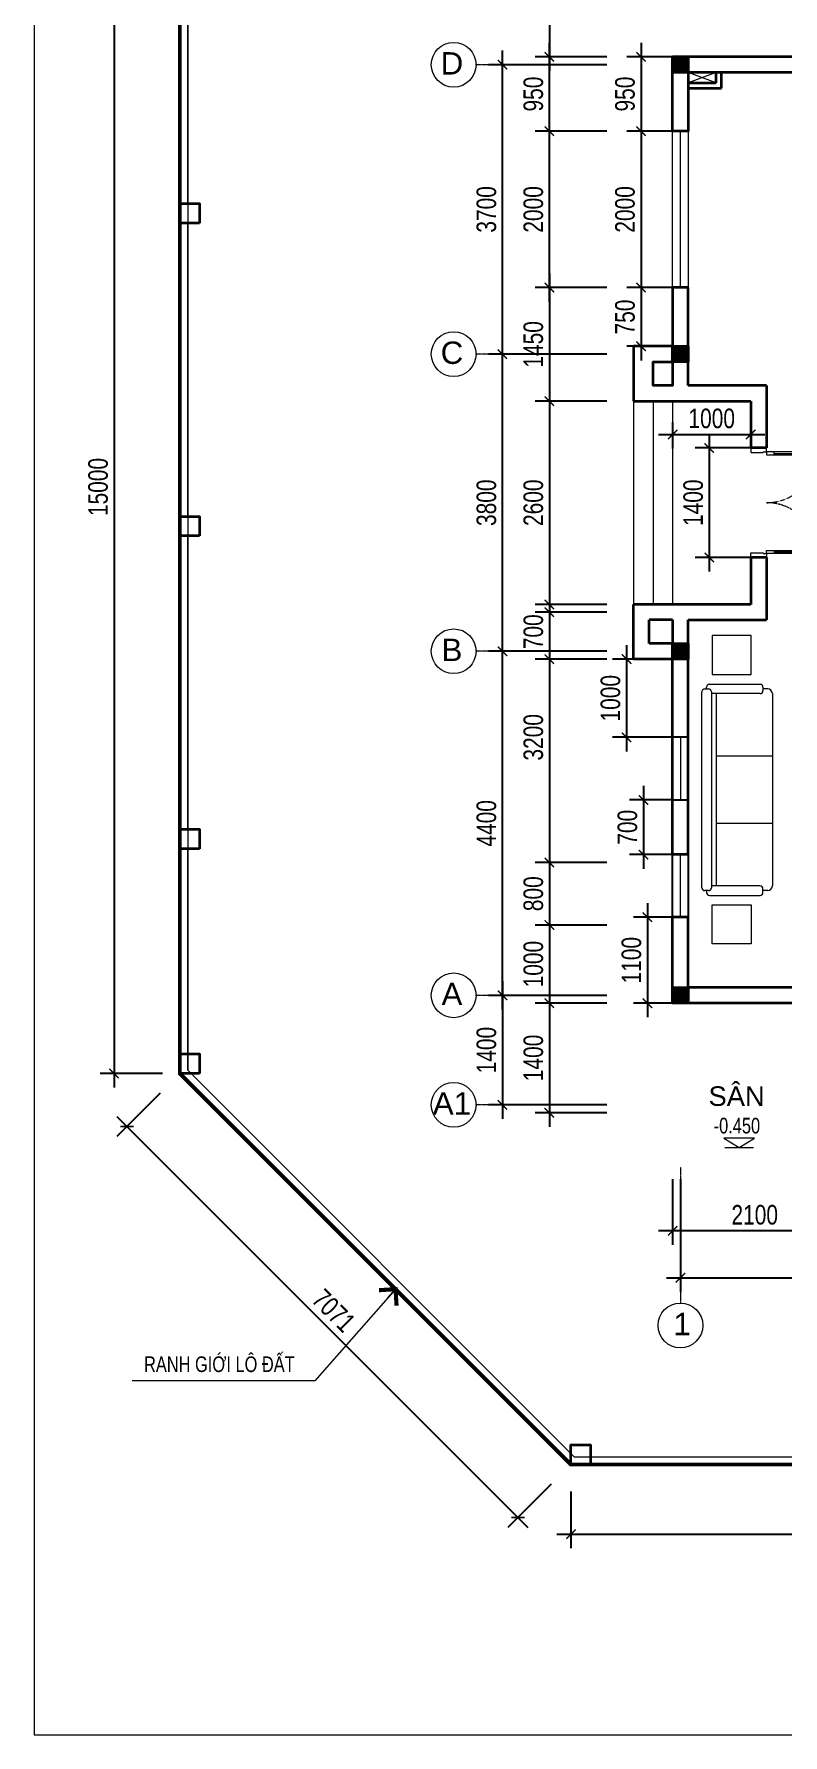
# Model space of a CAD drawing. Header units: millimetres. Extents: x 33748 to 451939, y -263262 to 62681.
# Drawn here: x 179867 to 189443, y -194383 to -172631 of the extents above; entities that cross this region are included whole.
import ezdxf
from ezdxf.enums import TextEntityAlignment as Align

# ---------------------------------------------------------------- set-up
doc = ezdxf.new("R2010")
doc.units = ezdxf.units.MM
doc.header["$PDMODE"] = 98
doc.linetypes.add('CENTER', pattern=[50.8, 31.75, -6.35, 6.35, -6.35])
doc.linetypes.add('HIDDEN', pattern=[0.375, 0.25, -0.125])
doc.layers.get('Defpoints').update_dxf_attribs({"color": 202, "lineweight": 13})
for name, color, linetype, lineweight in [('-CENTER', 143, 'CENTER', 13), ('-CONCRETE', 1, 'Continuous', 35), ('-DOOR', 137, 'Continuous', 9), ('-FURNITURE', 46, 'Continuous', 9), ('-KH', 143, 'Continuous', 13), ('-LINE1', 7, 'Continuous', 18), ('-RANH GIOI KHU DAT', 12, 'CENTER', 18), ('-TEXT', 7, 'Continuous', 15), ('-WALL', 4, 'Continuous', 35), ('A72', 9, 'Continuous', 5)]:
    doc.layers.add(name, color=color, linetype=linetype, lineweight=lineweight)
doc.layers.add('-HATCH CONCRETE', color=54, linetype='Continuous')
doc.layers.add('12. NET DIM', color=9, linetype='Continuous')
doc.styles.add('1', font='arial.ttf')
doc.styles.add('AVANH', font='', dxfattribs={"width": 0.8})
doc.styles.get("Standard").update_dxf_attribs({"font": 'arial.ttf'})
doc.styles.add('X-ALL-SECTION$0$ROMANS', font='arial.ttf')
doc.styles.get('AVANH').set_extended_font_data('.VnAvantH')
doc.dimstyles.new('C_100A3', dxfattribs={"dimscale": 100, "dimtxt": 2.5, "dimasz": 1.2, "dimexe": 1.8, "dimexo": 0, "dimgap": 0.75, "dimtad": 1, "dimdec": 0, "dimzin": 0, "dimdsep": 46, "dimtxsty": 'AVANH', "dimblk": 'ARCHTICK', "dimcen": 0, "dimdle": 1.8, "dimclrd": 256, "dimclre": 256, "dimclrt": 7, "dimadec": 0, "dimazin": 0, "dimtfac": 0.0001, "dimtdec": 0, "dimtix": 1, "dimtmove": 2, "dimatfit": 3, "dimldrblk": 'ARCHTICK', "dimfxl": 1.8, "dimtolj": 1, "dimtzin": 0, "dimarcsym": 0})
doc.dimstyles.new('X-ALL-SECTION$0$ARROWS', dxfattribs={"dimscale": 100, "dimtxt": 2, "dimasz": 1, "dimexe": 2, "dimexo": 5, "dimgap": 1, "dimtad": 1, "dimdec": 0, "dimzin": 0, "dimdsep": 46, "dimtxsty": 'X-ALL-SECTION$0$ROMANS', "dimblk": 'X-ALL-SECTION$0$ARROWS', "dimcen": 0, "dimclrd": 256, "dimclre": 256, "dimclrt": 256, "dimazin": 0, "dimtfac": 0.5, "dimtdec": 0, "dimtofl": 0, "dimtmove": 2, "dimatfit": 3, "dimldrblk": 'X-ALL-SECTION$0$ARROWS', "dimfxl": 1, "dimtolj": 1, "dimtzin": 0, "dimlwd": -1, "dimlwe": -1, "dimarcsym": 0})

# ---------------------------------------------------------------- blocks, each defined once
blk = doc.blocks.new('X-ALL-SECTION$0$ARROWS')
blk.add_line((-1, 0), (0, 0))
at = {"const_width": 0.35}
blk.add_lwpolyline([(-1, -1), (0, 0), (-1, 1)], dxfattribs=at)
blk = doc.blocks.new('*U49')
for p, q in [((-1310, 550), (-1350, 550)), ((-1330, 100), (-1330, 550)), ((-90, 550), (-50, 550)), ((-70, 100), (-70, 550)), ((-1310, 100), (-1350, 100)), ((-90, 100), (-50, 100))]:
    blk.add_line(p, q)
for points in [[(-1350, 0), (-1310, 0), (-1310, 650), (-1350, 650)], [(-50, 0), (-90, 0), (-90, 650), (-50, 650)], [(-1400, -200), (-1340, -200), (-1340, -40), (-1350, -40), (-1350, 0), (-1400, 0)], [(0, -200), (-60, -200), (-60, -40), (-50, -40), (-50, 0), (0, 0)]]:
    blk.add_lwpolyline(points, close=True)
at = {"linetype": 'HIDDEN', "ltscale": 0.1}
for centre, start, end in [((-1350, 0), 0, 90), ((-50, 0), 90, 180)]:
    blk.add_arc(centre, 650, start, end, dxfattribs=at)
blk = doc.blocks.new('A$C5C575821')
at = {"layer": '-CONCRETE'}
h = blk.add_hatch(color=256, dxfattribs=at)
h.dxf.hatch_style = 1
h.paths.add_polyline_path([(0, 200), (0, 0), (200, 0), (200, 200)])
blk.add_lwpolyline([(0, 0), (200, 0), (200, 200), (0, 200)], close=True, dxfattribs=at)
blk = doc.blocks.new('_ARCHTICK')
at = {"const_width": 0.15}
blk.add_lwpolyline([(-0.5, -0.5), (0.5, 0.5)], dxfattribs=at)
blk = doc.blocks.new('*D865')
at = {"layer": '12. NET DIM', "lineweight": -2, "transparency": 16777216}
for p, q in [((188032, -187277), (188032, -188116)), ((190132, -187277), (190132, -188116)), ((190312, -187936), (187852, -187936))]:
    blk.add_line(p, q, dxfattribs=at)
at = {"layer": 'Defpoints', "color": 0, "transparency": 16777216}
for p in [(188032, -187277), (190132, -187277), (188032, -187936)]:
    blk.add_point(p, dxfattribs=at)
at = {"layer": '12. NET DIM', "lineweight": -2, "transparency": 16777216, "xscale": 120, "yscale": 120, "zscale": 120, "rotation": 180}
blk.add_blockref('_ARCHTICK', (188032, -187936), dxfattribs=at)
at = {"layer": '12. NET DIM', "lineweight": -2, "transparency": 16777216, "xscale": 120, "yscale": 120, "zscale": 120}
blk.add_blockref('_ARCHTICK', (190132, -187936), dxfattribs=at)
at = {"layer": '12. NET DIM', "color": 7, "transparency": 16777216, "insert": (189082, -187732), "char_height": 250, "attachment_point": 5, "style": 'AVANH'}
blk.add_mtext('\\A1;2100', dxfattribs=at)
blk = doc.blocks.new('*D866')
at = {"layer": '12. NET DIM', "lineweight": -2, "transparency": 16777216}
for p, q in [((188132, -187277), (188132, -188716)), ((193932, -187402), (193932, -188716)), ((187952, -188536), (194112, -188536))]:
    blk.add_line(p, q, dxfattribs=at)
at = {"layer": 'Defpoints', "color": 0, "transparency": 16777216}
for p in [(188132, -187277), (193932, -187402), (193932, -188536)]:
    blk.add_point(p, dxfattribs=at)
at = {"layer": '12. NET DIM', "lineweight": -2, "transparency": 16777216, "xscale": 120, "yscale": 120, "zscale": 120, "rotation": 180}
blk.add_blockref('_ARCHTICK', (188132, -188536), dxfattribs=at)
at = {"layer": '12. NET DIM', "lineweight": -2, "transparency": 16777216, "xscale": 120, "yscale": 120, "zscale": 120}
blk.add_blockref('_ARCHTICK', (193932, -188536), dxfattribs=at)
at = {"layer": '12. NET DIM', "color": 7, "transparency": 16777216, "insert": (191032, -188332), "char_height": 250, "attachment_point": 5, "style": 'AVANH'}
blk.add_mtext('\\A1;5800', dxfattribs=at)
blk = doc.blocks.new('*D875')
at = {"layer": '12. NET DIM', "lineweight": -2, "transparency": 16777216}
for p, q in [((186456, -170744), (186456, -173104)), ((187191, -170924), (186276, -170924)), ((187191, -172924), (186276, -172924))]:
    blk.add_line(p, q, dxfattribs=at)
at = {"layer": 'Defpoints', "color": 0, "transparency": 16777216}
for p in [(187191, -170924), (186456, -172924), (187191, -172924)]:
    blk.add_point(p, dxfattribs=at)
at = {"layer": '12. NET DIM', "lineweight": -2, "transparency": 16777216, "xscale": 120, "yscale": 120, "zscale": 120}
for p, rotation in [((186456, -170924), 90), ((186456, -172924), 270)]:
    blk.add_blockref('_ARCHTICK', p, dxfattribs=dict(at, rotation=rotation))
at = {"layer": '12. NET DIM', "color": 7, "transparency": 16777216, "insert": (186252, -171924), "char_height": 250, "attachment_point": 5, "rotation": 90, "style": 'AVANH'}
blk.add_mtext('\\A1;2000', dxfattribs=at)
blk = doc.blocks.new('*D876')
at = {"layer": '12. NET DIM', "lineweight": -2, "transparency": 16777216}
for p, q in [((186456, -184845), (186456, -186605)), ((187191, -185025), (186276, -185025)), ((187191, -186425), (186276, -186425))]:
    blk.add_line(p, q, dxfattribs=at)
at = {"layer": 'Defpoints', "color": 0, "transparency": 16777216}
for p in [(187191, -185025), (186456, -186425), (187191, -186425)]:
    blk.add_point(p, dxfattribs=at)
at = {"layer": '12. NET DIM', "lineweight": -2, "transparency": 16777216, "xscale": 120, "yscale": 120, "zscale": 120}
for p, rotation in [((186456, -185025), 90), ((186456, -186425), 270)]:
    blk.add_blockref('_ARCHTICK', p, dxfattribs=dict(at, rotation=rotation))
at = {"layer": '12. NET DIM', "color": 7, "transparency": 16777216, "insert": (186252, -185725), "char_height": 250, "attachment_point": 5, "rotation": 90, "style": 'AVANH'}
blk.add_mtext('\\A1;1400', dxfattribs=at)
blk = doc.blocks.new('*D877')
at = {"layer": '12. NET DIM', "lineweight": -2, "transparency": 16777216}
for p, q in [((187191, -180525), (185676, -180525)), ((185856, -185105), (185856, -180345)), ((187191, -184925), (185676, -184925))]:
    blk.add_line(p, q, dxfattribs=at)
at = {"layer": 'Defpoints', "color": 0, "transparency": 16777216}
for p in [(185856, -180525), (187191, -180525), (187191, -184925)]:
    blk.add_point(p, dxfattribs=at)
at = {"layer": '12. NET DIM', "lineweight": -2, "transparency": 16777216, "xscale": 120, "yscale": 120, "zscale": 120}
for p, rotation in [((185856, -180525), 90), ((185856, -184925), 270)]:
    blk.add_blockref('_ARCHTICK', p, dxfattribs=dict(at, rotation=rotation))
at = {"layer": '12. NET DIM', "color": 7, "transparency": 16777216, "insert": (185652, -182725), "char_height": 250, "attachment_point": 5, "rotation": 90, "style": 'AVANH'}
blk.add_mtext('\\A1;4400', dxfattribs=at)
blk = doc.blocks.new('*D878')
at = {"layer": '12. NET DIM', "lineweight": -2, "transparency": 16777216}
for p, q in [((185856, -180705), (185856, -176545)), ((187191, -176725), (185676, -176725)), ((187191, -180525), (185676, -180525))]:
    blk.add_line(p, q, dxfattribs=at)
at = {"layer": 'Defpoints', "color": 0, "transparency": 16777216}
for p in [(185856, -176725), (187191, -176725), (187191, -180525)]:
    blk.add_point(p, dxfattribs=at)
at = {"layer": '12. NET DIM', "lineweight": -2, "transparency": 16777216, "xscale": 120, "yscale": 120, "zscale": 120}
for p, rotation in [((185856, -176725), 90), ((185856, -180525), 270)]:
    blk.add_blockref('_ARCHTICK', p, dxfattribs=dict(at, rotation=rotation))
at = {"layer": '12. NET DIM', "color": 7, "transparency": 16777216, "insert": (185652, -178625), "char_height": 250, "attachment_point": 5, "rotation": 90, "style": 'AVANH'}
blk.add_mtext('\\A1;3800', dxfattribs=at)
blk = doc.blocks.new('*D879')
at = {"layer": '12. NET DIM', "lineweight": -2, "transparency": 16777216}
for p, q in [((185856, -176905), (185856, -172844)), ((187191, -173024), (185676, -173024)), ((187191, -176725), (185676, -176725))]:
    blk.add_line(p, q, dxfattribs=at)
at = {"layer": 'Defpoints', "color": 0, "transparency": 16777216}
for p in [(185856, -173024), (187191, -173024), (187191, -176725)]:
    blk.add_point(p, dxfattribs=at)
at = {"layer": '12. NET DIM', "lineweight": -2, "transparency": 16777216, "xscale": 120, "yscale": 120, "zscale": 120}
for p, rotation in [((185856, -173024), 90), ((185856, -176725), 270)]:
    blk.add_blockref('_ARCHTICK', p, dxfattribs=dict(at, rotation=rotation))
at = {"layer": '12. NET DIM', "color": 7, "transparency": 16777216, "insert": (185652, -174874), "char_height": 250, "attachment_point": 5, "rotation": 90, "style": 'AVANH'}
blk.add_mtext('\\A1;3700', dxfattribs=at)
blk = doc.blocks.new('DANH COT')
at = {"layer": '-KH'}
blk.add_line((0, 0), (368, 0), dxfattribs=at)
blk.add_lwpolyline([(379, 118), (-11, 118), (184, 0)], close=True, dxfattribs=at)
blk.add_solid([(184, 0), (184, 118), (379, 118), (184, 0)], dxfattribs=at)
at = {"layer": '-TEXT', "style": '1', "width": 0.75}
blk.add_attdef('CAODO', (-142, 178), '', height=180, dxfattribs=at)
blk = doc.blocks.new('*D945')
at = {"layer": '12. NET DIM', "lineweight": -2, "transparency": 16777216}
for p, q in [((180891, -170744), (180891, -186104)), ((181508, -170924), (180711, -170924)), ((181508, -185924), (180711, -185924))]:
    blk.add_line(p, q, dxfattribs=at)
at = {"layer": 'Defpoints', "color": 0, "transparency": 16777216}
for p in [(181508, -170924), (180891, -185924), (181508, -185924)]:
    blk.add_point(p, dxfattribs=at)
at = {"layer": '12. NET DIM', "lineweight": -2, "transparency": 16777216, "xscale": 120, "yscale": 120, "zscale": 120}
for p, rotation in [((180891, -170924), 90), ((180891, -185924), 270)]:
    blk.add_blockref('_ARCHTICK', p, dxfattribs=dict(at, rotation=rotation))
at = {"layer": '12. NET DIM', "color": 7, "transparency": 16777216, "insert": (180687, -178424), "char_height": 250, "attachment_point": 5, "rotation": 90, "style": 'AVANH'}
blk.add_mtext('\\A1;15000', dxfattribs=at)
blk = doc.blocks.new('*D946')
at = {"layer": '12. NET DIM', "lineweight": -2, "transparency": 16777216}
for p, q in [((181481, -186175), (180927, -186729)), ((180927, -186474), (186182, -191729)), ((186481, -191175), (185927, -191729))]:
    blk.add_line(p, q, dxfattribs=at)
at = {"layer": 'Defpoints', "color": 0, "transparency": 16777216}
for p in [(181481, -186175), (186481, -191175), (186055, -191602)]:
    blk.add_point(p, dxfattribs=at)
at = {"layer": '12. NET DIM', "lineweight": -2, "transparency": 16777216, "xscale": 120, "yscale": 120, "zscale": 120}
for p, rotation in [((181055, -186602), 134.9999999994102), ((186055, -191602), 314.9999999994102)]:
    blk.add_blockref('_ARCHTICK', p, dxfattribs=dict(at, rotation=rotation))
at = {"layer": '12. NET DIM', "color": 7, "transparency": 16777216, "insert": (183699, -188957), "char_height": 250, "attachment_point": 5, "rotation": 315, "style": 'AVANH'}
blk.add_mtext('\\A1;7071', dxfattribs=at)
blk = doc.blocks.new('*D947')
at = {"layer": '12. NET DIM', "lineweight": -2, "transparency": 16777216}
for p, q in [((186732, -191269), (186732, -191994)), ((200732, -191269), (200732, -191994)), ((186552, -191814), (200912, -191814))]:
    blk.add_line(p, q, dxfattribs=at)
at = {"layer": 'Defpoints', "color": 0, "transparency": 16777216}
for p in [(186732, -191269), (200732, -191269), (200732, -191814)]:
    blk.add_point(p, dxfattribs=at)
at = {"layer": '12. NET DIM', "lineweight": -2, "transparency": 16777216, "xscale": 120, "yscale": 120, "zscale": 120, "rotation": 180}
blk.add_blockref('_ARCHTICK', (186732, -191814), dxfattribs=at)
at = {"layer": '12. NET DIM', "lineweight": -2, "transparency": 16777216, "xscale": 120, "yscale": 120, "zscale": 120}
blk.add_blockref('_ARCHTICK', (200732, -191814), dxfattribs=at)
at = {"layer": '12. NET DIM', "color": 7, "transparency": 16777216, "insert": (193732, -191609), "char_height": 250, "attachment_point": 5, "style": 'AVANH'}
blk.add_mtext('\\A1;14000', dxfattribs=at)
blk = doc.blocks.new('*D949')
at = {"layer": '12. NET DIM', "lineweight": -2, "transparency": 16777216}
for p, q in [((185856, -184745), (185856, -186505)), ((187191, -184925), (185676, -184925)), ((187191, -186325), (185676, -186325))]:
    blk.add_line(p, q, dxfattribs=at)
at = {"layer": 'Defpoints', "color": 0, "transparency": 16777216}
for p in [(187191, -184925), (185856, -186325), (187191, -186325)]:
    blk.add_point(p, dxfattribs=at)
at = {"layer": '12. NET DIM', "lineweight": -2, "transparency": 16777216, "xscale": 120, "yscale": 120, "zscale": 120}
for p, rotation in [((185856, -184925), 90), ((185856, -186325), 270)]:
    blk.add_blockref('_ARCHTICK', p, dxfattribs=dict(at, rotation=rotation))
at = {"layer": '12. NET DIM', "color": 7, "transparency": 16777216, "insert": (185652, -185625), "char_height": 250, "attachment_point": 5, "rotation": 90, "style": 'AVANH'}
blk.add_mtext('\\A1;1400', dxfattribs=at)
blk = doc.blocks.new('*D956')
at = {"layer": '12. NET DIM', "lineweight": -2, "transparency": 16777216}
for p, q in [((186456, -175694), (186456, -177505)), ((187191, -175874), (186276, -175874)), ((187191, -177325), (186276, -177325))]:
    blk.add_line(p, q, dxfattribs=at)
at = {"layer": 'Defpoints', "color": 0, "transparency": 16777216}
for p in [(187191, -175874), (186456, -177325), (187191, -177325)]:
    blk.add_point(p, dxfattribs=at)
at = {"layer": '12. NET DIM', "lineweight": -2, "transparency": 16777216, "xscale": 120, "yscale": 120, "zscale": 120}
for p, rotation in [((186456, -175874), 90), ((186456, -177325), 270)]:
    blk.add_blockref('_ARCHTICK', p, dxfattribs=dict(at, rotation=rotation))
at = {"layer": '12. NET DIM', "color": 7, "transparency": 16777216, "insert": (186252, -176600), "char_height": 250, "attachment_point": 5, "rotation": 90, "style": 'AVANH'}
blk.add_mtext('\\A1;1450', dxfattribs=at)
blk = doc.blocks.new('*D957')
at = {"layer": '12. NET DIM', "lineweight": -2, "transparency": 16777216}
for p, q in [((186456, -177145), (186456, -180105)), ((187191, -177325), (186276, -177325)), ((187191, -179925), (186276, -179925))]:
    blk.add_line(p, q, dxfattribs=at)
at = {"layer": 'Defpoints', "color": 0, "transparency": 16777216}
for p in [(187191, -177325), (186456, -179925), (187191, -179925)]:
    blk.add_point(p, dxfattribs=at)
at = {"layer": '12. NET DIM', "lineweight": -2, "transparency": 16777216, "xscale": 120, "yscale": 120, "zscale": 120}
for p, rotation in [((186456, -177325), 90), ((186456, -179925), 270)]:
    blk.add_blockref('_ARCHTICK', p, dxfattribs=dict(at, rotation=rotation))
at = {"layer": '12. NET DIM', "color": 7, "transparency": 16777216, "insert": (186252, -178625), "char_height": 250, "attachment_point": 5, "rotation": 90, "style": 'AVANH'}
blk.add_mtext('\\A1;2600', dxfattribs=at)
blk = doc.blocks.new('*D958')
at = {"layer": '12. NET DIM', "lineweight": -2, "transparency": 16777216}
for p, q in [((186456, -179745), (186456, -180805)), ((187191, -179925), (186276, -179925)), ((187191, -180625), (186276, -180625))]:
    blk.add_line(p, q, dxfattribs=at)
at = {"layer": 'Defpoints', "color": 0, "transparency": 16777216}
for p in [(187191, -179925), (186456, -180625), (187191, -180625)]:
    blk.add_point(p, dxfattribs=at)
at = {"layer": '12. NET DIM', "lineweight": -2, "transparency": 16777216, "xscale": 120, "yscale": 120, "zscale": 120}
for p, rotation in [((186456, -179925), 90), ((186456, -180625), 270)]:
    blk.add_blockref('_ARCHTICK', p, dxfattribs=dict(at, rotation=rotation))
at = {"layer": '12. NET DIM', "color": 7, "transparency": 16777216, "insert": (186252, -180275), "char_height": 250, "attachment_point": 5, "rotation": 90, "style": 'AVANH'}
blk.add_mtext('\\A1;700', dxfattribs=at)
blk = doc.blocks.new('*D959')
at = {"layer": '12. NET DIM', "lineweight": -2, "transparency": 16777216}
for p, q in [((186456, -179845), (186456, -183405)), ((187191, -180025), (186276, -180025)), ((187191, -183225), (186276, -183225))]:
    blk.add_line(p, q, dxfattribs=at)
at = {"layer": 'Defpoints', "color": 0, "transparency": 16777216}
for p in [(187191, -180025), (186456, -183225), (187191, -183225)]:
    blk.add_point(p, dxfattribs=at)
at = {"layer": '12. NET DIM', "lineweight": -2, "transparency": 16777216, "xscale": 120, "yscale": 120, "zscale": 120}
for p, rotation in [((186456, -180025), 90), ((186456, -183225), 270)]:
    blk.add_blockref('_ARCHTICK', p, dxfattribs=dict(at, rotation=rotation))
at = {"layer": '12. NET DIM', "color": 7, "transparency": 16777216, "insert": (186252, -181625), "char_height": 250, "attachment_point": 5, "rotation": 90, "style": 'AVANH'}
blk.add_mtext('\\A1;3200', dxfattribs=at)
blk = doc.blocks.new('*D960')
at = {"layer": '12. NET DIM', "lineweight": -2, "transparency": 16777216}
for p, q in [((186456, -183045), (186456, -184205)), ((187191, -183225), (186276, -183225)), ((187191, -184025), (186276, -184025))]:
    blk.add_line(p, q, dxfattribs=at)
at = {"layer": 'Defpoints', "color": 0, "transparency": 16777216}
for p in [(187191, -183225), (186456, -184025), (187191, -184025)]:
    blk.add_point(p, dxfattribs=at)
at = {"layer": '12. NET DIM', "lineweight": -2, "transparency": 16777216, "xscale": 120, "yscale": 120, "zscale": 120}
for p, rotation in [((186456, -183225), 90), ((186456, -184025), 270)]:
    blk.add_blockref('_ARCHTICK', p, dxfattribs=dict(at, rotation=rotation))
at = {"layer": '12. NET DIM', "color": 7, "transparency": 16777216, "insert": (186252, -183625), "char_height": 250, "attachment_point": 5, "rotation": 90, "style": 'AVANH'}
blk.add_mtext('\\A1;800', dxfattribs=at)
blk = doc.blocks.new('*D961')
at = {"layer": '12. NET DIM', "lineweight": -2, "transparency": 16777216}
for p, q in [((186456, -183845), (186456, -185205)), ((187191, -184025), (186276, -184025)), ((187191, -185025), (186276, -185025))]:
    blk.add_line(p, q, dxfattribs=at)
at = {"layer": 'Defpoints', "color": 0, "transparency": 16777216}
for p in [(187191, -184025), (186456, -185025), (187191, -185025)]:
    blk.add_point(p, dxfattribs=at)
at = {"layer": '12. NET DIM', "lineweight": -2, "transparency": 16777216, "xscale": 120, "yscale": 120, "zscale": 120}
for p, rotation in [((186456, -184025), 90), ((186456, -185025), 270)]:
    blk.add_blockref('_ARCHTICK', p, dxfattribs=dict(at, rotation=rotation))
at = {"layer": '12. NET DIM', "color": 7, "transparency": 16777216, "insert": (186252, -184525), "char_height": 250, "attachment_point": 5, "rotation": 90, "style": 'AVANH'}
blk.add_mtext('\\A1;1000', dxfattribs=at)
blk = doc.blocks.new('*D974')
at = {"layer": '12. NET DIM', "lineweight": -2, "transparency": 16777216}
for p, q in [((188032, -177599), (188032, -177932)), ((189032, -177625), (189032, -177932)), ((187852, -177752), (189212, -177752))]:
    blk.add_line(p, q, dxfattribs=at)
at = {"layer": 'Defpoints', "color": 0, "transparency": 16777216}
for p in [(188032, -177599), (189032, -177625), (189032, -177752)]:
    blk.add_point(p, dxfattribs=at)
at = {"layer": '12. NET DIM', "lineweight": -2, "transparency": 16777216, "xscale": 120, "yscale": 120, "zscale": 120, "rotation": 180}
blk.add_blockref('_ARCHTICK', (188032, -177752), dxfattribs=at)
at = {"layer": '12. NET DIM', "lineweight": -2, "transparency": 16777216, "xscale": 120, "yscale": 120, "zscale": 120}
blk.add_blockref('_ARCHTICK', (189032, -177752), dxfattribs=at)
at = {"layer": '12. NET DIM', "color": 7, "transparency": 16777216, "insert": (188532, -177548), "char_height": 250, "attachment_point": 5, "style": 'AVANH'}
blk.add_mtext('\\A1;1000', dxfattribs=at)
blk = doc.blocks.new('*D992')
at = {"layer": '12. NET DIM', "lineweight": -2, "transparency": 16777216}
for p, q in [((186456, -176054), (186456, -173694)), ((187191, -173874), (186276, -173874)), ((187191, -175874), (186276, -175874))]:
    blk.add_line(p, q, dxfattribs=at)
at = {"layer": 'Defpoints', "color": 0, "transparency": 16777216}
for p in [(186456, -173874), (187191, -173874), (187191, -175874)]:
    blk.add_point(p, dxfattribs=at)
at = {"layer": '12. NET DIM', "lineweight": -2, "transparency": 16777216, "xscale": 120, "yscale": 120, "zscale": 120}
for p, rotation in [((186456, -173874), 90), ((186456, -175874), 270)]:
    blk.add_blockref('_ARCHTICK', p, dxfattribs=dict(at, rotation=rotation))
at = {"layer": '12. NET DIM', "color": 7, "transparency": 16777216, "insert": (186252, -174874), "char_height": 250, "attachment_point": 5, "rotation": 90, "style": 'AVANH'}
blk.add_mtext('\\A1;2000', dxfattribs=at)
blk = doc.blocks.new('*D993')
at = {"layer": '12. NET DIM', "lineweight": -2, "transparency": 16777216}
for p, q in [((187191, -172924), (186276, -172924)), ((186456, -174054), (186456, -172744)), ((187191, -173874), (186276, -173874))]:
    blk.add_line(p, q, dxfattribs=at)
at = {"layer": 'Defpoints', "color": 0, "transparency": 16777216}
for p in [(186456, -172924), (187191, -172924), (187191, -173874)]:
    blk.add_point(p, dxfattribs=at)
at = {"layer": '12. NET DIM', "lineweight": -2, "transparency": 16777216, "xscale": 120, "yscale": 120, "zscale": 120}
for p, rotation in [((186456, -172924), 90), ((186456, -173874), 270)]:
    blk.add_blockref('_ARCHTICK', p, dxfattribs=dict(at, rotation=rotation))
at = {"layer": '12. NET DIM', "color": 7, "transparency": 16777216, "insert": (186252, -173399), "char_height": 250, "attachment_point": 5, "rotation": 90, "style": 'AVANH'}
blk.add_mtext('\\A1;950', dxfattribs=at)
blk = doc.blocks.new('*D1026')
at = {"layer": '-HATCH CONCRETE', "lineweight": -2, "transparency": 16777216}
for p, q in [((189032, -177925), (188321, -177925)), ((188501, -177745), (188501, -179505)), ((189132, -179325), (188321, -179325))]:
    blk.add_line(p, q, dxfattribs=at)
at = {"layer": 'Defpoints', "color": 0, "transparency": 16777216}
for p in [(189032, -177925), (188501, -179325), (189132, -179325)]:
    blk.add_point(p, dxfattribs=at)
at = {"layer": '-HATCH CONCRETE', "lineweight": -2, "transparency": 16777216, "xscale": 120, "yscale": 120, "zscale": 120}
for p, rotation in [((188501, -177925), 90), ((188501, -179325), 270)]:
    blk.add_blockref('_ARCHTICK', p, dxfattribs=dict(at, rotation=rotation))
at = {"layer": '-HATCH CONCRETE', "color": 7, "transparency": 16777216, "insert": (188296, -178625), "char_height": 250, "attachment_point": 5, "rotation": 90, "style": 'AVANH'}
blk.add_mtext('\\A1;1400', dxfattribs=at)
blk = doc.blocks.new('ARCHTICK')
at = {"color": 0, "linetype": 'ByBlock', "const_width": 0.15}
blk.add_lwpolyline([(-0.5, -0.5), (0.5, 0.5)], dxfattribs=at)
blk = doc.blocks.new('*D1074')
at = {"layer": '-HATCH CONCRETE', "lineweight": -2, "transparency": 16777216}
for p, q in [((188032, -172924), (187448, -172924)), ((187628, -172744), (187628, -174054)), ((188032, -173874), (187448, -173874))]:
    blk.add_line(p, q, dxfattribs=at)
at = {"layer": 'Defpoints', "color": 0, "transparency": 16777216}
for p in [(188032, -172924), (187628, -173874), (188032, -173874)]:
    blk.add_point(p, dxfattribs=at)
at = {"layer": '-HATCH CONCRETE', "lineweight": -2, "transparency": 16777216, "xscale": 120, "yscale": 120, "zscale": 120}
for p, rotation in [((187628, -172924), 90), ((187628, -173874), 270)]:
    blk.add_blockref('_ARCHTICK', p, dxfattribs=dict(at, rotation=rotation))
at = {"layer": '-HATCH CONCRETE', "color": 7, "transparency": 16777216, "insert": (187424, -173399), "char_height": 250, "attachment_point": 5, "rotation": 90, "style": 'AVANH'}
blk.add_mtext('\\A1;950', dxfattribs=at)
blk = doc.blocks.new('*D1075')
at = {"layer": '-HATCH CONCRETE', "lineweight": -2, "transparency": 16777216}
for p, q in [((187628, -173694), (187628, -176054)), ((188032, -173874), (187448, -173874)), ((188132, -175874), (187448, -175874))]:
    blk.add_line(p, q, dxfattribs=at)
at = {"layer": 'Defpoints', "color": 0, "transparency": 16777216}
for p in [(188032, -173874), (187628, -175874), (188132, -175874)]:
    blk.add_point(p, dxfattribs=at)
at = {"layer": '-HATCH CONCRETE', "lineweight": -2, "transparency": 16777216, "xscale": 120, "yscale": 120, "zscale": 120}
for p, rotation in [((187628, -173874), 90), ((187628, -175874), 270)]:
    blk.add_blockref('_ARCHTICK', p, dxfattribs=dict(at, rotation=rotation))
at = {"layer": '-HATCH CONCRETE', "color": 7, "transparency": 16777216, "insert": (187424, -174874), "char_height": 250, "attachment_point": 5, "rotation": 90, "style": 'AVANH'}
blk.add_mtext('\\A1;2000', dxfattribs=at)
blk = doc.blocks.new('*D1076')
at = {"layer": '-HATCH CONCRETE', "lineweight": -2, "transparency": 16777216}
for p, q in [((187628, -175694), (187628, -176805)), ((188132, -175874), (187448, -175874)), ((188032, -176625), (187448, -176625))]:
    blk.add_line(p, q, dxfattribs=at)
at = {"layer": 'Defpoints', "color": 0, "transparency": 16777216}
for p in [(188132, -175874), (187628, -176625), (188032, -176625)]:
    blk.add_point(p, dxfattribs=at)
at = {"layer": '-HATCH CONCRETE', "lineweight": -2, "transparency": 16777216, "xscale": 120, "yscale": 120, "zscale": 120}
for p, rotation in [((187628, -175874), 90), ((187628, -176625), 270)]:
    blk.add_blockref('_ARCHTICK', p, dxfattribs=dict(at, rotation=rotation))
at = {"layer": '-HATCH CONCRETE', "color": 7, "transparency": 16777216, "insert": (187424, -176250), "char_height": 250, "attachment_point": 5, "rotation": 90, "style": 'AVANH'}
blk.add_mtext('\\A1;750', dxfattribs=at)
blk = doc.blocks.new('*D1077')
at = {"layer": '-HATCH CONCRETE', "lineweight": -2, "transparency": 16777216}
for p, q in [((187660, -182245), (187660, -183305)), ((188032, -182425), (187480, -182425)), ((188032, -183125), (187480, -183125))]:
    blk.add_line(p, q, dxfattribs=at)
at = {"layer": 'Defpoints', "color": 0, "transparency": 16777216}
for p in [(188032, -182425), (187660, -183125), (188032, -183125)]:
    blk.add_point(p, dxfattribs=at)
at = {"layer": '-HATCH CONCRETE', "lineweight": -2, "transparency": 16777216, "xscale": 120, "yscale": 120, "zscale": 120}
for p, rotation in [((187660, -182425), 90), ((187660, -183125), 270)]:
    blk.add_blockref('_ARCHTICK', p, dxfattribs=dict(at, rotation=rotation))
at = {"layer": '-HATCH CONCRETE', "color": 7, "transparency": 16777216, "insert": (187455, -182775), "char_height": 250, "attachment_point": 5, "rotation": 90, "style": 'AVANH'}
blk.add_mtext('\\A1;700', dxfattribs=at)
blk = doc.blocks.new('*D1078')
at = {"layer": '-HATCH CONCRETE', "lineweight": -2, "transparency": 16777216}
for p, q in [((187710, -183745), (187710, -185205)), ((188032, -183925), (187530, -183925)), ((188032, -185025), (187530, -185025))]:
    blk.add_line(p, q, dxfattribs=at)
at = {"layer": 'Defpoints', "color": 0, "transparency": 16777216}
for p in [(188032, -183925), (187710, -185025), (188032, -185025)]:
    blk.add_point(p, dxfattribs=at)
at = {"layer": '-HATCH CONCRETE', "lineweight": -2, "transparency": 16777216, "xscale": 120, "yscale": 120, "zscale": 120}
for p, rotation in [((187710, -183925), 90), ((187710, -185025), 270)]:
    blk.add_blockref('_ARCHTICK', p, dxfattribs=dict(at, rotation=rotation))
at = {"layer": '-HATCH CONCRETE', "color": 7, "transparency": 16777216, "insert": (187506, -184475), "char_height": 250, "attachment_point": 5, "rotation": 90, "style": 'AVANH'}
blk.add_mtext('\\A1;1100', dxfattribs=at)
blk = doc.blocks.new('*D1082')
at = {"layer": '-HATCH CONCRETE', "lineweight": -2, "transparency": 16777216}
for p, q in [((187443, -180445), (187443, -181805)), ((188032, -180625), (187263, -180625)), ((188032, -181625), (187263, -181625))]:
    blk.add_line(p, q, dxfattribs=at)
at = {"layer": 'Defpoints', "color": 0, "transparency": 16777216}
for p in [(188032, -180625), (187443, -181625), (188032, -181625)]:
    blk.add_point(p, dxfattribs=at)
at = {"layer": '-HATCH CONCRETE', "lineweight": -2, "transparency": 16777216, "xscale": 120, "yscale": 120, "zscale": 120}
for p, rotation in [((187443, -180625), 90), ((187443, -181625), 270)]:
    blk.add_blockref('_ARCHTICK', p, dxfattribs=dict(at, rotation=rotation))
at = {"layer": '-HATCH CONCRETE', "color": 7, "transparency": 16777216, "insert": (187238, -181125), "char_height": 250, "attachment_point": 5, "rotation": 90, "style": 'AVANH'}
blk.add_mtext('\\A1;1000', dxfattribs=at)

msp = doc.modelspace()

# ---------------------------------------------------------------- linework, layer by layer
at = {"layer": '-CENTER', "ltscale": 0.1}
for p, q in [((187087.9, -173024.3), (185512.5, -173024.3)), ((187087.9, -176724.6), (185512.5, -176724.6)), ((187087.9, -180524.6), (185512.5, -180524.6)), ((187087.9, -184924.6), (185512.5, -184924.6)), ((187087.9, -186324.6), (185512.5, -186324.6)), ((188131.9, -187120.1), (188131.9, -188859.4))]:
    msp.add_line(p, q, dxfattribs=at)
at = {"layer": '-DOOR'}
for points in [[(188031.9, -173874.5), (188231.9, -173874.5), (188231.9, -175874.5), (188031.9, -175874.5)], [(188031.9, -183124.6), (188231.9, -183124.6), (188231.9, -183924.6), (188031.9, -183924.6)]]:
    msp.add_lwpolyline(points, close=True, dxfattribs=at)
for points in [[(188131.9, -175874.5), (188131.9, -173874.5)], [(188131.9, -181624.6), (188131.9, -182424.6)], [(188131.9, -183924.6), (188131.9, -183124.6)]]:
    msp.add_lwpolyline(points, dxfattribs=at)
at = {"layer": '-FURNITURE'}
for p, q in [((188503.5, -180945.6), (189151.5, -180945.6)), ((188407.5, -183549.6), (188407.5, -181041.6)), ((188443.5, -181005.6), (188491.5, -181005.6)), ((188467.5, -181005.6), (188467.5, -180981.6)), ((188527.5, -181041.6), (188527.5, -183549.6)), ((189151.5, -181065.6), (188527.5, -181065.6)), ((188587.5, -181065.6), (188587.5, -183525.6)), ((189187.5, -180981.6), (189187.5, -181029.6)), ((189247.5, -181005.6), (189187.5, -181005.6)), ((189307.5, -181065.6), (189307.5, -183525.6)), ((189307.5, -181865.6), (188587.5, -181865.6)), ((189307.5, -182725.6), (188587.5, -182725.6)), ((189151.5, -183525.6), (188527.5, -183525.6)), ((189187.5, -183609.6), (189187.5, -183561.6)), ((188491.5, -183585.6), (188443.5, -183585.6)), ((188467.5, -183585.6), (188467.5, -183609.6)), ((188503.5, -183645.6), (189151.5, -183645.6)), ((189247.5, -183585.6), (189187.5, -183585.6))]:
    msp.add_line(p, q, dxfattribs=at)
for points in [[(188587.3, -173254.3), (188231.9, -173124.3)], [(188587.3, -173124.3), (188231.9, -173254.3)]]:
    msp.add_lwpolyline(points, dxfattribs=at)
for points in [[(188536.6, -180823.2), (189036.6, -180823.2), (189036.6, -180323.2), (188536.6, -180323.2)], [(188536.6, -183767.9), (189036.6, -183767.9), (189036.6, -184267.9), (188536.6, -184267.9)]]:
    msp.add_lwpolyline(points, close=True, dxfattribs=at)
for centre, radius, start, end in [((188503.5, -180981.6), 36, 90, 180), ((189151.5, -180981.6), 36, 0, 90), ((188443.5, -181041.6), 36, 90, 180), ((188491.5, -181041.6), 36, 0, 90), ((189151.5, -181029.6), 36, 270, 0), ((189247.5, -181065.6), 60, 0, 90), ((188443.5, -183549.6), 36, 180, 270), ((188491.5, -183549.6), 36, 270, 0), ((189151.5, -183561.6), 36, 0, 90), ((189247.5, -183525.6), 60, 270, 0), ((188503.5, -183609.6), 36, 180, 270), ((189151.5, -183609.6), 36, 270, 0)]:
    msp.add_arc(centre, radius, start, end, dxfattribs=at)
at = {"layer": '-HATCH CONCRETE'}
for points in [[(188031.9, -182424.6), (188231.9, -182424.6), (188231.9, -181624.6), (188031.9, -181624.6)], [(188031.9, -183124.6), (188231.9, -183124.6), (188231.9, -183924.6), (188031.9, -183924.6)]]:
    msp.add_lwpolyline(points, close=True, dxfattribs=at)
at = {"layer": '-KH'}
for centre in [(185232.8, -173024.3), (185232.8, -176724.6), (185232.8, -180524.6), (185232.8, -184924.6), (185232.8, -186324.6), (188131.9, -189145.7)]:
    msp.add_circle(centre, 286.3, dxfattribs=at)
at = {"layer": '-LINE1', "ltscale": 10}
for p, q in [((181831.9, -174799.3), (181831.9, -171174.3)), ((181831.9, -178799.3), (181831.9, -175049.3)), ((181831.9, -182799.3), (181831.9, -179049.3)), ((181831.9, -185882.9), (181831.9, -183049.3))]:
    msp.add_line(p, q, dxfattribs=at)
at = {"layer": '-LINE1'}
for p, q in [((181831.9, -172524.3), (181831.9, -185882.9)), ((181831.9, -185882.9), (186773.3, -190824.3)), ((186773.3, -190824.3), (190482.2, -190824.3))]:
    msp.add_line(p, q, dxfattribs=at)
for points in [[(187531.9, -177324.6), (187531.9, -179924.6)], [(187781.9, -177324.6), (187781.9, -179924.6)], [(188031.9, -177324.6), (188031.9, -179924.6)]]:
    msp.add_lwpolyline(points, dxfattribs=at)
at = {"layer": '-RANH GIOI KHU DAT', "linetype": 'HIDDEN', "ltscale": 10, "const_width": 50}
msp.add_lwpolyline([(200731.9, -170924.3), (181731.9, -170924.3), (181731.9, -185924.3), (186731.9, -190924.3), (200731.9, -190924.3)], close=True, dxfattribs=at)
at = {"layer": '-WALL'}
for p, q in [((189831.9, -172924.3), (188031.9, -172924.3)), ((189831.9, -173124.3), (188231.9, -173124.3)), ((188587.3, -173254.3), (188587.3, -173124.3)), ((188657.3, -173324.3), (188657.3, -173124.3)), ((188231.9, -173254.3), (188587.3, -173254.3)), ((188231.9, -173324.3), (188657.3, -173324.3)), ((188231.9, -175874.5), (188031.9, -175874.5)), ((188231.9, -177124.6), (188231.9, -175874.5)), ((188031.9, -176624.6), (187531.9, -176624.6)), ((187531.9, -176624.6), (187531.9, -177324.6)), ((189231.9, -177124.6), (189231.9, -177924.6)), ((187531.9, -177324.6), (189031.9, -177324.6)), ((189031.9, -177324.6), (189031.9, -177924.6)), ((189231.9, -177924.6), (189031.9, -177924.6)), ((189031.9, -179324.6), (189031.9, -179924.6)), ((189231.9, -179324.6), (189031.9, -179324.6)), ((189231.9, -179324.6), (189231.9, -180124.6)), ((189031.9, -179924.6), (187531.9, -179924.6)), ((187531.9, -180624.6), (187531.9, -179924.6)), ((188031.9, -180124.6), (187731.9, -180124.6)), ((187731.9, -180424.6), (187731.9, -180124.6)), ((188031.9, -180124.6), (188031.9, -180624.6)), ((188231.9, -183124.6), (188231.9, -180124.6)), ((188231.9, -180124.6), (189231.9, -180124.6)), ((188031.9, -180424.6), (187731.9, -180424.6)), ((188031.9, -183124.6), (188031.9, -180424.6)), ((188031.9, -180624.6), (187531.9, -180624.6)), ((188031.9, -185024.6), (188031.9, -183924.6)), ((188231.9, -184824.6), (188231.9, -183924.6)), ((190632.2, -184824.6), (188231.9, -184824.6)), ((190132.2, -185024.6), (188031.9, -185024.6))]:
    msp.add_line(p, q, dxfattribs=at)
for points in [[(188231.9, -173124.3), (188231.9, -173874.5), (188031.9, -173874.5), (188031.9, -172924.3)], [(188031.9, -175874.5), (188031.9, -177124.6), (187781.9, -177124.6), (187781.9, -176824.6), (188031.9, -176824.6)], [(189231.9, -177124.6), (188231.9, -177124.6)], [(188231.9, -183124.6), (188031.9, -183124.6)], [(188231.9, -183924.6), (188031.9, -183924.6)]]:
    msp.add_lwpolyline(points, dxfattribs=at)
for points in [[(181981.9, -175049.3), (181731.9, -175049.3), (181731.9, -174799.3), (181981.9, -174799.3)], [(181981.9, -179049.3), (181731.9, -179049.3), (181731.9, -178799.3), (181981.9, -178799.3)], [(181981.9, -183049.3), (181731.9, -183049.3), (181731.9, -182799.3), (181981.9, -182799.3)], [(181981.9, -185924.3), (181731.9, -185924.3), (181731.9, -185674.3), (181981.9, -185674.3)], [(186981.9, -190924.3), (186731.9, -190924.3), (186731.9, -190674.3), (186981.9, -190674.3)]]:
    msp.add_lwpolyline(points, close=True, dxfattribs=at)
at = {"layer": 'Defpoints'}
msp.add_lwpolyline([(226907.2, -194382.9), (226907.2, -161118.9), (179867.2, -161118.9), (179867.2, -194382.9)], close=True, dxfattribs=at)

# ---------------------------------------------------------------- block references
at = {"layer": '-DOOR', "rotation": 270}
msp.add_blockref('*U49', (189231.9, -179324.6), dxfattribs=at)
at = {"layer": '-WALL', "xscale": -1}
for p in [(188231.9, -173124.3), (188231.9, -176824.6), (188231.9, -180624.6), (188231.9, -185024.6)]:
    msp.add_blockref('A$C5C575821', p, dxfattribs=at)
at = {"layer": '-WALL'}
ref = msp.add_blockref('DANH COT', (188699, -186868.5), dxfattribs=at)
ref.add_attrib('CAODO', '-0.450', (188556.9, -186690.5), dxfattribs={"layer": '-TEXT', "height": 200, "style": '1', "width": 0.75})

# ---------------------------------------------------------------- texts
at = {"layer": '-TEXT', "color": 2, "style": '1'}
for s, height, p in [('D', 286.3, (185210.9, -173006.2)), ('C', 286.3, (185210.9, -176706.5)), ('B', 286.3, (185210.9, -180506.5)), ('A', 286.3, (185210.9, -184906.5)), ('A1', 286.31, (185210.9, -186306.5)), ('1', 286.3, (188153.8, -189127.6))]:
    msp.add_text(s, height=height, dxfattribs=at).set_placement(p, align=Align.MIDDLE_CENTER)
at = {"layer": '-TEXT', "color": 2}
msp.add_text('SÂN', height=250, dxfattribs=at).set_placement((188491.4, -186338.3))
at = {"layer": '-TEXT', "style": '1', "width": 0.75}
msp.add_text('RANH GIỚI LÔ ĐẤT', height=200, rotation=0, dxfattribs=at).set_placement((181274, -189741.6))

# ---------------------------------------------------------------- dimensions: what is measured, and where the dimension line sits
at = {"layer": '-HATCH CONCRETE'}
for base, p1, p2, picture, middle in [((187627.9, -173874.5), (188031.9, -172924.3), (188031.9, -173874.5), '*D1074', (187423.6, -173399.4)), ((187627.9, -175874.5), (188031.9, -173874.5), (188131.9, -175874.5), '*D1075', (187423.6, -174874.5)), ((187627.9, -176624.6), (188131.9, -175874.5), (188031.9, -176624.6), '*D1076', (187423.6, -176249.5)), ((188500.7, -179324.6), (189031.9, -177924.6), (189131.9, -179324.6), '*D1026', (188296.4, -178624.6)), ((187442.6, -181624.6), (188031.9, -180624.6), (188031.9, -181624.6), '*D1082', (187238.3, -181124.6)), ((187659.6, -183124.6), (188031.9, -182424.6), (188031.9, -183124.6), '*D1077', (187455.3, -182774.6)), ((187710.3, -185024.6), (188031.9, -183924.6), (188031.9, -185024.6), '*D1078', (187506, -184474.6))]:
    dim = msp.add_linear_dim(base=base, p1=p1, p2=p2, angle=90, dimstyle='C_100A3', override={"dimldrblk": 'ARCHTICK'}, dxfattribs=at)
    dim.commit()
    dim.dimension.update_dxf_attribs({"geometry": picture, "text_midpoint": middle})
at = {"layer": '12. NET DIM'}
for base, p1, p2, picture, middle in [((180891.3, -185924.3), (181508.1, -170924.3), (181508.1, -185924.3), '*D945', (180687, -178424.3)), ((186456, -172924.3), (187190.8, -170924.3), (187190.8, -172924.3), '*D875', (186251.7, -171924.3)), ((185856, -173024.3), (187190.8, -176724.6), (187190.8, -173024.3), '*D879', (185651.7, -174874.5)), ((186456, -172924.3), (187190.8, -173874.5), (187190.8, -172924.3), '*D993', (186251.7, -173399.4)), ((186456, -173874.5), (187190.8, -175874.5), (187190.8, -173874.5), '*D992', (186251.7, -174874.5)), ((186456, -177324.6), (187190.8, -175874.5), (187190.8, -177324.6), '*D956', (186251.7, -176599.5)), ((185856, -176724.6), (187190.8, -180524.6), (187190.8, -176724.6), '*D878', (185651.7, -178624.6)), ((186456, -179924.6), (187190.8, -177324.6), (187190.8, -179924.6), '*D957', (186251.7, -178624.6)), ((186456, -180624.6), (187190.8, -179924.6), (187190.8, -180624.6), '*D958', (186251.7, -180274.6)), ((186456, -183224.6), (187190.8, -180024.6), (187190.8, -183224.6), '*D959', (186251.7, -181624.6)), ((185856, -180524.6), (187190.8, -184924.6), (187190.8, -180524.6), '*D877', (185651.7, -182724.6)), ((186456, -184024.6), (187190.8, -183224.6), (187190.8, -184024.6), '*D960', (186251.7, -183624.6)), ((186456, -185024.6), (187190.8, -184024.6), (187190.8, -185024.6), '*D961', (186251.7, -184524.6)), ((185856, -186324.6), (187190.8, -184924.6), (187190.8, -186324.6), '*D949', (185651.7, -185624.6)), ((186456, -186424.6), (187190.8, -185024.6), (187190.8, -186424.6), '*D876', (186251.7, -185724.6))]:
    dim = msp.add_linear_dim(base=base, p1=p1, p2=p2, angle=90, dimstyle='C_100A3', dxfattribs=at)
    dim.commit()
    dim.dimension.update_dxf_attribs({"geometry": picture, "text_midpoint": middle})
for base, p1, p2, picture, middle in [((189031.9, -177752.1), (188031.9, -177598.6), (189031.9, -177624.6), '*D974', (188531.9, -177547.8)), ((188031.9, -187936.4), (190132.2, -187277), (188031.9, -187277), '*D865', (189082.1, -187732.1)), ((193932.2, -188536.4), (188131.9, -187277), (193932.2, -187401.6), '*D866', (191032.1, -188332.1)), ((200731.9, -191813.6), (186731.9, -191269.4), (200731.9, -191269.4), '*D947', (193731.9, -191609.3))]:
    dim = msp.add_linear_dim(base=base, p1=p1, p2=p2, dimstyle='C_100A3', dxfattribs=at)
    dim.commit()
    dim.dimension.update_dxf_attribs({"geometry": picture, "text_midpoint": middle})
dim = msp.add_aligned_dim(p1=(181481, -186175.2), p2=(186481, -191175.2), distance=-602.9, dimstyle='C_100A3', dxfattribs=at)
dim.commit()
dim.dimension.update_dxf_attribs({"geometry": '*D946', "text_midpoint": (183699.2, -188957.1)})

# ---------------------------------------------------------------- leaders
at = {"layer": 'A72'}
msp.add_leader([(184489.5, -188681.9), (183457.8, -189852.2), (181120.9, -189852.2)], dimstyle='X-ALL-SECTION$0$ARROWS', override={"dimasz": 1.5, "dimgap": 4, "dimtad": 0}, dxfattribs=at)

doc.saveas('drawing.dxf')
